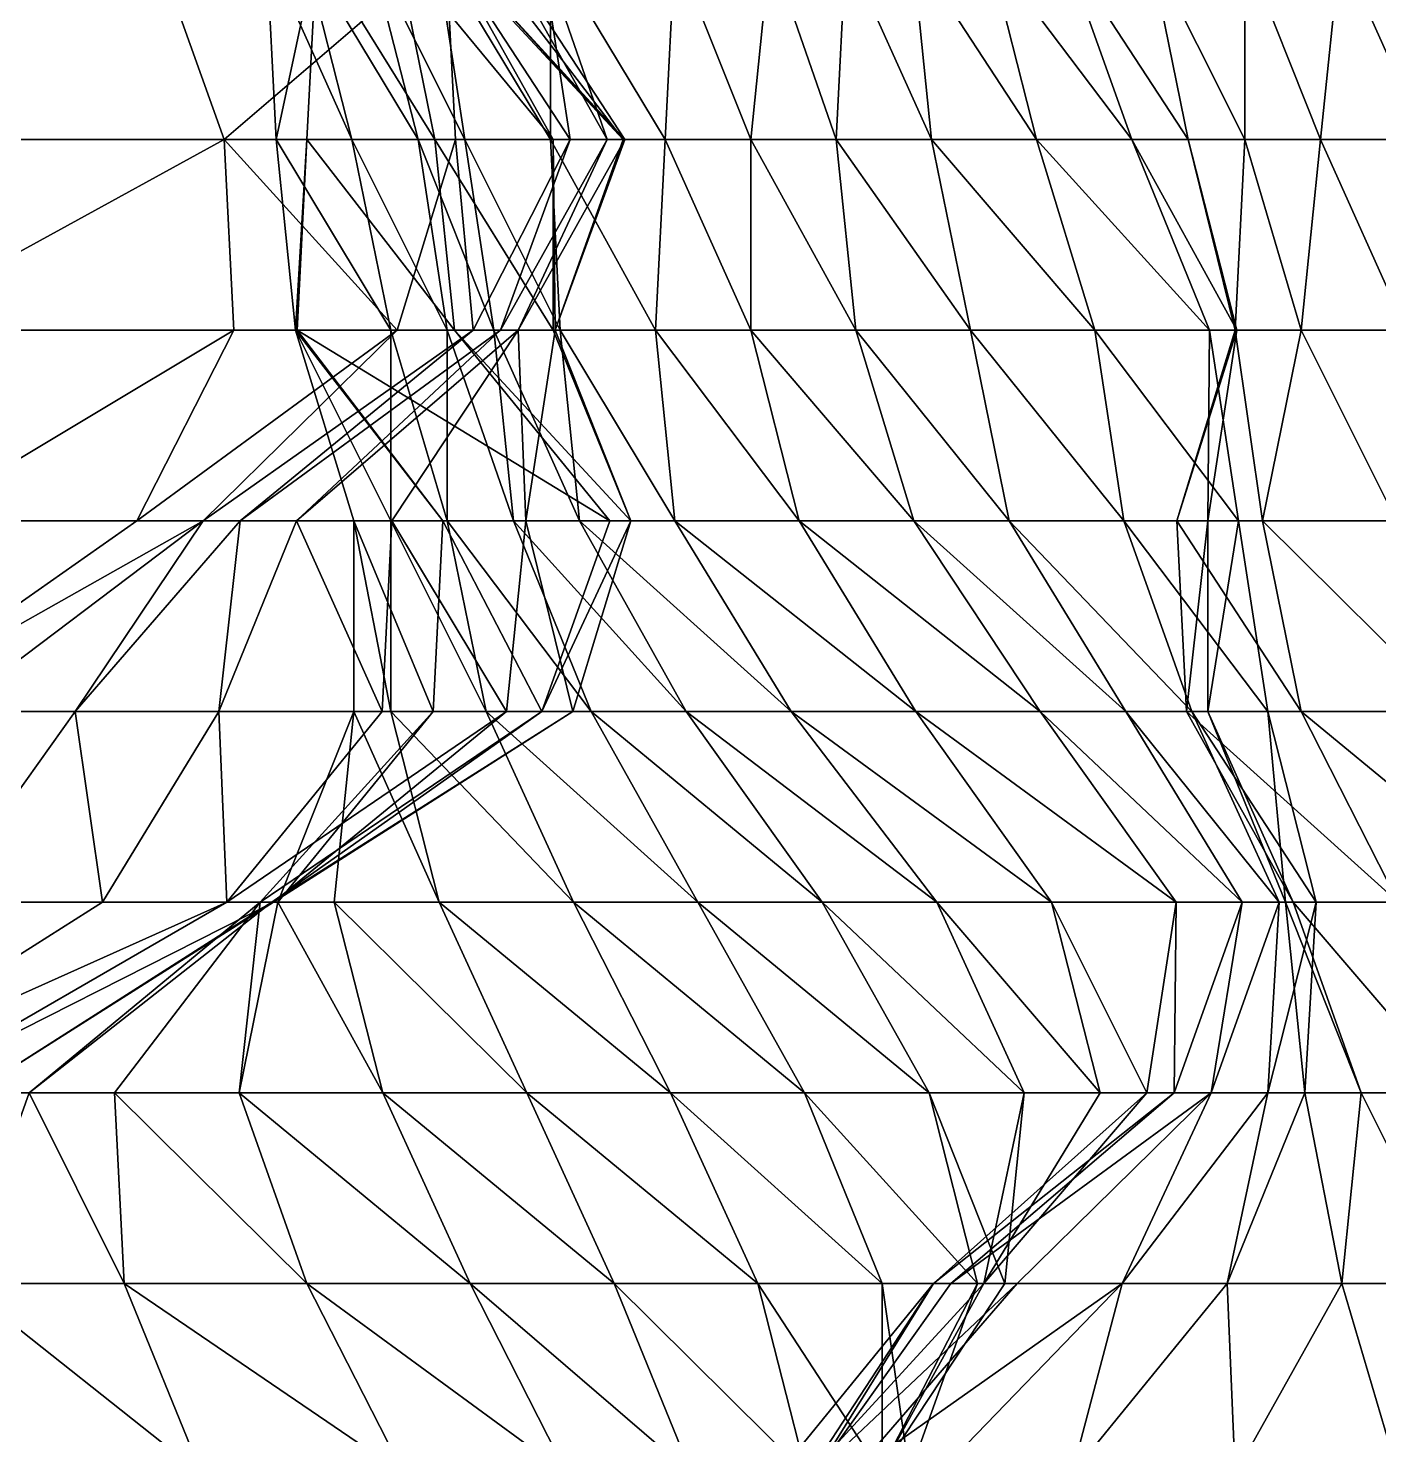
# Model space of a CAD drawing. Header units: metres. Extents: x -137 to 231, y -240 to 234.
# Drawn here: x 78.43 to 120.96, y -160.76 to -116.49 of the extents above; entities that cross this region are included whole.
import ezdxf

# ---------------------------------------------------------------- set-up
doc = ezdxf.new("R2010")
doc.units = ezdxf.units.M

msp = doc.modelspace()

# ---------------------------------------------------------------- linework, layer by layer
for points in [[(70.908585, -120, -400.15652), (82.466965, -114, -400.4115), (68.46333, -114, -401.56827), (68.46343, -113.9999, -401.56818)], [(70.908585, -120, -400.15652), (84.60654, -120, -399.1762), (82.466965, -114, -400.4115), (82.467064, -113.9999, -400.4114)], [(84.60654, -120, -399.1762), (91.58006, -114, -402.07825), (82.466965, -114, -400.4115), (82.467064, -113.9999, -400.4114)], [(84.60654, -120, -399.1762), (91.88573, -120, -401.90176), (91.58006, -114, -402.07825), (91.58016, -113.9999, -402.07816)], [(87.51628, -114, -452.9219), (86.23711, -120, -460.58865), (85.93144, -114, -460.76514), (85.93154, -113.9999, -460.76505)], [(85.93144, -114, -460.76514), (88.62578, -120, -466.13773), (87.0975, -114, -467.02008), (87.0976, -113.9999, -467.02)], [(85.93144, -114, -460.76514), (86.23711, -120, -460.58865), (88.62578, -120, -466.13773), (88.62588, -119.9999, -466.13763)], [(87.51628, -114, -452.9219), (87.21062, -120, -453.09836), (86.23711, -120, -460.58865), (86.237206, -119.9999, -460.58856)], [(87.0975, -114, -467.02008), (90.70882, -120, -471.8633), (89.18053, -114, -472.74567), (89.180626, -113.9999, -472.74557)], [(87.0975, -114, -467.02008), (88.62578, -120, -466.13773), (90.70882, -120, -471.8633), (90.708916, -119.9999, -471.86322)], [(91.24071, -120, -443.8434), (87.21062, -120, -453.09836), (87.51628, -114, -452.9219), (87.51638, -113.9999, -452.9218)], [(91.24071, -120, -443.8434), (87.51628, -114, -452.9219), (90.01808, -114, -444.5493), (90.01818, -113.9999, -444.5492)], [(89.18053, -114, -472.74567), (92.18053, -120, -477.9418), (91.263565, -114, -478.47122), (91.263664, -113.9999, -478.47113)], [(89.18053, -114, -472.74567), (90.70882, -120, -471.8633), (92.18053, -120, -477.9418), (92.180626, -119.9999, -477.9417)], [(94.96513, -120, -434.7649), (91.24071, -120, -443.8434), (90.01808, -114, -444.5493), (90.01818, -113.9999, -444.5492)], [(94.96513, -120, -434.7649), (90.01808, -114, -444.5493), (91.602936, -114, -436.70605), (91.603035, -113.9999, -436.70596)], [(91.263565, -114, -478.47122), (94.87488, -120, -483.31442), (94.87488, -114, -483.31442), (94.87498, -113.9999, -483.31433)], [(91.263565, -114, -478.47122), (92.18053, -120, -477.9418), (94.87488, -120, -483.31442), (94.87498, -119.9999, -483.31433)], [(91.58006, -114, -402.07825), (95.497055, -120, -406.745), (94.58006, -114, -407.2744), (94.58016, -113.9999, -407.27432)], [(91.58006, -114, -402.07825), (91.88573, -120, -401.90176), (95.497055, -120, -406.745), (95.497154, -119.9999, -406.7449)], [(97.1613, -120, -426.56873), (94.96513, -120, -434.7649), (91.602936, -114, -436.70605), (91.603035, -113.9999, -436.70596)], [(97.1613, -120, -426.56873), (91.602936, -114, -436.70605), (92.57646, -114, -429.2158), (92.57656, -113.9999, -429.2157)], [(97.21785, -120, -419.60788), (91.71605, -114, -422.78436), (93.30089, -114, -414.94113), (93.30099, -113.9999, -414.94104)], [(97.1613, -120, -426.56873), (92.57646, -114, -429.2158), (91.71605, -114, -422.78436), (91.71615, -113.9999, -422.78427)], [(97.1613, -120, -426.56873), (91.71605, -114, -422.78436), (97.21785, -120, -419.60788), (97.21795, -119.9999, -419.6078)], [(94.58006, -114, -407.2744), (96.6631, -120, -412.99994), (93.30089, -114, -414.94113), (93.30099, -113.9999, -414.94104)], [(97.21785, -120, -419.60788), (93.30089, -114, -414.94113), (96.6631, -120, -412.99994), (96.6632, -119.9999, -412.99985)], [(94.58006, -114, -407.2744), (95.497055, -120, -406.745), (96.6631, -120, -412.99994), (96.6632, -119.9999, -412.99985)], [(94.87488, -114, -483.31442), (98.48619, -120, -488.15762), (98.791855, -114, -487.98117), (98.791954, -113.9999, -487.98108)], [(94.87488, -114, -483.31442), (94.87488, -120, -483.31442), (98.48619, -120, -488.15762), (98.48629, -119.9999, -488.15753)], [(98.791855, -114, -487.98117), (98.48619, -120, -488.15762), (101.18053, -120, -493.53027), (101.180626, -119.9999, -493.53018)], [(98.791855, -114, -487.98117), (101.18053, -120, -493.53027), (101.791855, -114, -493.17734), (101.791954, -113.9999, -493.17725)], [(101.791855, -114, -493.17734), (101.18053, -120, -493.53027), (103.87489, -120, -498.90286), (103.87499, -119.9999, -498.90277)], [(101.791855, -114, -493.17734), (103.87489, -120, -498.90286), (104.18053, -114, -498.7264), (104.180626, -113.9999, -498.72632)], [(104.18053, -114, -498.7264), (103.87489, -120, -498.90286), (106.87489, -120, -504.09903), (106.87499, -119.9999, -504.09894)], [(104.18053, -114, -498.7264), (106.87489, -120, -504.09903), (106.263565, -114, -504.452), (106.263664, -113.9999, -504.4519)], [(106.263565, -114, -504.452), (110.18053, -120, -509.1187), (108.65227, -114, -510.00107), (108.65237, -113.9999, -510.00098)], [(106.263565, -114, -504.452), (106.87489, -120, -504.09903), (110.18053, -120, -509.1187), (110.180626, -119.9999, -509.11862)], [(108.65227, -114, -510.00107), (113.18053, -120, -514.3149), (111.04094, -114, -515.5502), (111.04104, -113.9999, -515.55005)], [(108.65227, -114, -510.00107), (110.18053, -120, -509.1187), (113.18053, -120, -514.3149), (113.180626, -119.9999, -514.31476)], [(111.04094, -114, -515.5502), (114.9579, -120, -520.2169), (113.735275, -114, -520.9228), (113.735374, -113.9999, -520.92267)], [(111.04094, -114, -515.5502), (113.18053, -120, -514.3149), (114.9579, -120, -520.2169), (114.958, -119.9999, -520.2168)], [(113.735275, -114, -520.9228), (116.735275, -120, -526.11896), (116.735275, -114, -526.11896), (116.735374, -113.9999, -526.11884)], [(113.735275, -114, -520.9228), (114.9579, -120, -520.2169), (116.735275, -120, -526.11896), (116.735374, -119.9999, -526.11884)], [(116.735275, -114, -526.11896), (119.12398, -120, -531.668), (119.735275, -114, -531.31506), (119.735374, -113.9999, -531.31494)], [(116.735275, -114, -526.11896), (116.735275, -120, -526.11896), (119.12398, -120, -531.668), (119.12408, -119.9999, -531.6679)], [(119.735275, -114, -531.31506), (119.12398, -120, -531.668), (122.42964, -120, -536.68774), (122.42974, -119.9999, -536.6876)], [(119.735275, -114, -531.31506), (122.42964, -120, -536.68774), (123.04094, -114, -536.3348), (123.04104, -113.9999, -536.33466)], [(73.659485, -126, -398.5683), (84.60654, -120, -399.1762), (70.908585, -120, -400.15652), (70.90868, -119.9999, -400.15643)], [(73.659485, -126, -398.5683), (84.9122, -126, -398.99976), (84.60654, -120, -399.1762), (84.606636, -119.9999, -399.17612)], [(84.60654, -120, -399.1762), (90.0518, -126, -402.9606), (91.88573, -120, -401.90176), (91.885826, -119.9999, -401.90167)], [(84.60654, -120, -399.1762), (84.9122, -126, -398.99976), (90.0518, -126, -402.9606), (90.0519, -125.9999, -402.9605)], [(87.21062, -120, -453.09836), (86.848404, -126, -460.23572), (86.23711, -120, -460.58865), (86.237206, -119.9999, -460.58856)], [(86.23711, -120, -460.58865), (89.848404, -126, -465.43185), (88.62578, -120, -466.13773), (88.62588, -119.9999, -466.13763)], [(86.23711, -120, -460.58865), (86.848404, -126, -460.23572), (89.848404, -126, -465.43185), (89.8485, -125.9999, -465.43176)], [(87.21062, -120, -453.09836), (86.90497, -126, -453.27484), (86.848404, -126, -460.23572), (86.8485, -125.9999, -460.23563)], [(91.85202, -126, -443.49048), (86.90497, -126, -453.27484), (87.21062, -120, -453.09836), (87.21072, -119.9999, -453.09827)], [(91.85202, -126, -443.49048), (87.21062, -120, -453.09836), (91.24071, -120, -443.8434), (91.24081, -119.9999, -443.84332)], [(88.62578, -120, -466.13773), (91.62578, -126, -471.3339), (90.70882, -120, -471.8633), (90.708916, -119.9999, -471.86322)], [(88.62578, -120, -466.13773), (89.848404, -126, -465.43185), (91.62578, -126, -471.3339), (91.62588, -125.9999, -471.3338)], [(91.88573, -120, -401.90176), (90.0518, -126, -402.9606), (92.440475, -126, -408.5097), (92.440575, -125.9999, -408.5096)], [(90.70882, -120, -471.8633), (93.0975, -126, -477.41238), (92.18053, -120, -477.9418), (92.180626, -119.9999, -477.9417)], [(90.70882, -120, -471.8633), (91.62578, -126, -471.3339), (93.0975, -126, -477.41238), (93.0976, -125.9999, -477.4123)], [(94.96513, -126, -434.7649), (91.85202, -126, -443.49048), (91.24071, -120, -443.8434), (91.24081, -119.9999, -443.84332)], [(94.96513, -126, -434.7649), (91.24071, -120, -443.8434), (94.96513, -120, -434.7649), (94.96523, -119.9999, -434.7648)], [(91.88573, -120, -401.90176), (92.440475, -126, -408.5097), (95.497055, -120, -406.745), (95.497154, -119.9999, -406.7449)], [(92.18053, -120, -477.9418), (95.18053, -126, -483.13797), (94.87488, -120, -483.31442), (94.87498, -119.9999, -483.31433)], [(92.18053, -120, -477.9418), (93.0975, -126, -477.41238), (95.18053, -126, -483.13797), (95.180626, -125.9999, -483.13788)], [(95.497055, -120, -406.745), (92.440475, -126, -408.5097), (93.30089, -126, -414.94113), (93.30099, -125.9999, -414.94104)], [(95.497055, -120, -406.745), (93.30089, -126, -414.94113), (96.6631, -120, -412.99994), (96.6632, -119.9999, -412.99985)], [(96.6631, -120, -412.99994), (93.30089, -126, -414.94113), (93.85564, -126, -421.54907), (93.855736, -125.9999, -421.54898)], [(96.6631, -120, -412.99994), (93.85564, -126, -421.54907), (97.21785, -120, -419.60788), (97.21795, -119.9999, -419.6078)], [(97.21785, -120, -419.60788), (93.85564, -126, -421.54907), (95.0217, -126, -427.80402), (95.0218, -125.9999, -427.80392)], [(94.87488, -120, -483.31442), (98.18053, -126, -488.3341), (98.48619, -120, -488.15762), (98.48629, -119.9999, -488.15753)], [(94.87488, -120, -483.31442), (95.18053, -126, -483.13797), (98.18053, -126, -488.3341), (98.180626, -125.9999, -488.334)], [(95.0217, -126, -427.80402), (94.96513, -126, -434.7649), (94.96513, -120, -434.7649), (94.96523, -119.9999, -434.7648)], [(95.0217, -126, -427.80402), (94.96513, -120, -434.7649), (97.1613, -120, -426.56873), (97.1614, -119.9999, -426.56863)], [(97.21785, -120, -419.60788), (95.0217, -126, -427.80402), (97.1613, -120, -426.56873), (97.1614, -119.9999, -426.56863)], [(98.48619, -120, -488.15762), (98.18053, -126, -488.3341), (101.18053, -126, -493.53027), (101.180626, -125.9999, -493.53018)], [(98.48619, -120, -488.15762), (101.18053, -126, -493.53027), (101.18053, -120, -493.53027), (101.180626, -119.9999, -493.53018)], [(101.18053, -120, -493.53027), (104.48619, -126, -498.54993), (103.87489, -120, -498.90286), (103.87499, -119.9999, -498.90277)], [(101.18053, -120, -493.53027), (101.18053, -126, -493.53027), (104.48619, -126, -498.54993), (104.48629, -125.9999, -498.54984)], [(103.87489, -120, -498.90286), (108.09749, -126, -503.39316), (106.87489, -120, -504.09903), (106.87499, -119.9999, -504.09894)], [(103.87489, -120, -498.90286), (104.48619, -126, -498.54993), (108.09749, -126, -503.39316), (108.09759, -125.9999, -503.39307)], [(106.87489, -120, -504.09903), (112.01448, -126, -508.05988), (110.18053, -120, -509.1187), (110.180626, -119.9999, -509.11862)], [(106.87489, -120, -504.09903), (108.09749, -126, -503.39316), (112.01448, -126, -508.05988), (112.01458, -125.9999, -508.05978)], [(110.18053, -120, -509.1187), (115.62578, -126, -512.9031), (113.18053, -120, -514.3149), (113.180626, -119.9999, -514.31476)], [(110.18053, -120, -509.1187), (112.01448, -126, -508.05988), (115.62578, -126, -512.9031), (115.62588, -125.9999, -512.90295)], [(113.18053, -120, -514.3149), (116.48619, -126, -519.33453), (114.9579, -120, -520.2169), (114.958, -119.9999, -520.2168)], [(113.18053, -120, -514.3149), (115.62578, -126, -512.9031), (116.48619, -126, -519.33453), (116.48629, -125.9999, -519.3344)], [(114.9579, -120, -520.2169), (116.42964, -126, -526.2954), (116.735275, -120, -526.11896), (116.735374, -119.9999, -526.11884)], [(114.9579, -120, -520.2169), (116.48619, -126, -519.33453), (116.42964, -126, -526.2954), (116.42974, -125.9999, -526.2953)], [(116.735275, -120, -526.11896), (116.42964, -126, -526.2954), (118.51265, -126, -532.021), (118.51275, -125.9999, -532.0209)], [(116.735275, -120, -526.11896), (118.51265, -126, -532.021), (119.12398, -120, -531.668), (119.12408, -119.9999, -531.6679)], [(119.12398, -120, -531.668), (118.51265, -126, -532.021), (121.81831, -126, -537.04065), (121.81841, -125.9999, -537.0405)], [(119.12398, -120, -531.668), (121.81831, -126, -537.04065), (122.42964, -120, -536.68774), (122.42974, -119.9999, -536.6876)], [(74.88211, -132, -397.8624), (84.9122, -126, -398.99976), (73.659485, -126, -398.5683), (73.659584, -125.9999, -398.5682)], [(74.88211, -132, -397.8624), (81.85564, -132, -400.76447), (84.9122, -126, -398.99976), (84.9123, -125.9999, -398.99966)], [(81.85564, -132, -400.76447), (83.938675, -132, -406.49), (90.0518, -126, -402.9606), (90.0519, -125.9999, -402.9605)], [(81.85564, -132, -400.76447), (90.0518, -126, -402.9606), (84.9122, -126, -398.99976), (84.9123, -125.9999, -398.99966)], [(83.938675, -132, -406.49), (85.10474, -132, -412.745), (92.440475, -126, -408.5097), (92.440575, -125.9999, -408.5096)], [(83.938675, -132, -406.49), (92.440475, -126, -408.5097), (90.0518, -126, -402.9606), (90.0519, -125.9999, -402.9605)], [(85.10474, -132, -412.745), (86.88211, -132, -418.647), (93.30089, -126, -414.94113), (93.30099, -125.9999, -414.94104)], [(85.10474, -132, -412.745), (93.30089, -126, -414.94113), (92.440475, -126, -408.5097), (92.440575, -125.9999, -408.5096)], [(91.48981, -132, -450.62778), (88.68234, -132, -459.17688), (86.848404, -126, -460.23572), (86.8485, -125.9999, -460.23563)], [(91.48981, -132, -450.62778), (86.848404, -126, -460.23572), (86.90497, -126, -453.27484), (86.90507, -125.9999, -453.27475)], [(86.848404, -126, -460.23572), (89.848404, -132, -465.43185), (89.848404, -126, -465.43185), (89.8485, -125.9999, -465.43176)], [(86.848404, -126, -460.23572), (88.68234, -132, -459.17688), (89.848404, -132, -465.43185), (89.8485, -131.9999, -465.43176)], [(86.88211, -132, -418.647), (89.88211, -132, -423.84317), (93.85564, -126, -421.54907), (93.855736, -125.9999, -421.54898)], [(86.88211, -132, -418.647), (93.85564, -126, -421.54907), (93.30089, -126, -414.94113), (93.30099, -125.9999, -414.94104)], [(96.74251, -132, -440.66693), (91.48981, -132, -450.62778), (86.90497, -126, -453.27484), (86.90507, -125.9999, -453.27475)], [(96.74251, -132, -440.66693), (86.90497, -126, -453.27484), (91.85202, -126, -443.49048), (91.85212, -125.9999, -443.4904)], [(89.848404, -126, -465.43185), (91.62578, -132, -471.3339), (91.62578, -126, -471.3339), (91.62588, -125.9999, -471.3338)], [(89.848404, -126, -465.43185), (89.848404, -132, -465.43185), (91.62578, -132, -471.3339), (91.62588, -131.9999, -471.3338)], [(93.85564, -126, -421.54907), (89.88211, -132, -423.84317), (94.10474, -132, -428.33344), (94.104836, -131.9999, -428.33334)], [(91.62578, -126, -471.3339), (93.70882, -132, -477.05945), (93.0975, -126, -477.41238), (93.0976, -125.9999, -477.4123)], [(91.62578, -126, -471.3339), (91.62578, -132, -471.3339), (93.70882, -132, -477.05945), (93.708916, -131.9999, -477.05936)], [(97.410385, -132, -433.35312), (96.74251, -132, -440.66693), (91.85202, -126, -443.49048), (91.85212, -125.9999, -443.4904)], [(97.410385, -132, -433.35312), (91.85202, -126, -443.49048), (94.96513, -126, -434.7649), (94.96523, -125.9999, -434.7648)], [(93.0975, -126, -477.41238), (95.791855, -132, -482.78503), (95.18053, -126, -483.13797), (95.180626, -125.9999, -483.13788)], [(93.0975, -126, -477.41238), (93.70882, -132, -477.05945), (95.791855, -132, -482.78503), (95.791954, -131.9999, -482.78494)], [(93.85564, -126, -421.54907), (94.10474, -132, -428.33344), (95.0217, -126, -427.80402), (95.0218, -125.9999, -427.80392)], [(95.0217, -126, -427.80402), (94.10474, -132, -428.33344), (97.410385, -132, -433.35312), (97.410484, -131.9999, -433.35303)], [(95.0217, -126, -427.80402), (97.410385, -132, -433.35312), (94.96513, -126, -434.7649), (94.96523, -125.9999, -434.7648)], [(95.18053, -126, -483.13797), (98.791855, -132, -487.98117), (98.18053, -126, -488.3341), (98.180626, -125.9999, -488.334)], [(95.18053, -126, -483.13797), (95.791855, -132, -482.78503), (98.791855, -132, -487.98117), (98.791954, -131.9999, -487.98108)], [(98.18053, -126, -488.3341), (102.70882, -132, -492.64792), (101.18053, -126, -493.53027), (101.180626, -125.9999, -493.53018)], [(98.18053, -126, -488.3341), (98.791855, -132, -487.98117), (102.70882, -132, -492.64792), (102.708916, -131.9999, -492.64783)], [(101.18053, -126, -493.53027), (106.320114, -132, -497.49112), (104.48619, -126, -498.54993), (104.48629, -125.9999, -498.54984)], [(101.18053, -126, -493.53027), (102.70882, -132, -492.64792), (106.320114, -132, -497.49112), (106.32021, -131.9999, -497.49103)], [(104.48619, -126, -498.54993), (109.320114, -132, -502.6873), (108.09749, -126, -503.39316), (108.09759, -125.9999, -503.39307)], [(104.48619, -126, -498.54993), (106.320114, -132, -497.49112), (109.320114, -132, -502.6873), (109.32021, -131.9999, -502.6872)], [(108.09749, -126, -503.39316), (112.93144, -132, -507.5305), (112.01448, -126, -508.05988), (112.01458, -125.9999, -508.05978)], [(108.09749, -126, -503.39316), (109.320114, -132, -502.6873), (112.93144, -132, -507.5305), (112.93154, -131.9999, -507.5304)], [(112.01448, -126, -508.05988), (116.54274, -132, -512.37366), (115.62578, -126, -512.9031), (115.62588, -125.9999, -512.90295)], [(112.01448, -126, -508.05988), (112.93144, -132, -507.5305), (116.54274, -132, -512.37366), (116.54284, -131.9999, -512.37354)], [(116.48619, -126, -519.33453), (114.59569, -132, -527.35425), (116.42964, -126, -526.2954), (116.42974, -125.9999, -526.2953)], [(116.48619, -126, -519.33453), (115.56923, -132, -519.86395), (114.59569, -132, -527.35425), (114.59579, -131.9999, -527.3541)], [(116.42964, -126, -526.2954), (114.59569, -132, -527.35425), (117.29002, -132, -532.7268), (117.29012, -131.9999, -532.7267)], [(115.62578, -126, -512.9031), (115.56923, -132, -519.86395), (116.48619, -126, -519.33453), (116.48629, -125.9999, -519.3344)], [(115.62578, -126, -512.9031), (116.54274, -132, -512.37366), (115.56923, -132, -519.86395), (115.56933, -131.9999, -519.86383)], [(116.42964, -126, -526.2954), (117.29002, -132, -532.7268), (118.51265, -126, -532.021), (118.51275, -125.9999, -532.0209)], [(118.51265, -126, -532.021), (117.29002, -132, -532.7268), (121.51265, -132, -537.21716), (121.51275, -131.9999, -537.21704)], [(118.51265, -126, -532.021), (121.51265, -132, -537.21716), (121.81831, -126, -537.04065), (121.81841, -125.9999, -537.0405)], [(74.88211, -132, -397.8624), (73.29727, -138, -405.70563), (81.85564, -132, -400.76447), (81.855736, -131.9999, -400.76437)], [(73.29727, -138, -405.70563), (75.99162, -138, -411.07822), (83.938675, -132, -406.49), (83.938774, -131.9999, -406.4899)], [(73.29727, -138, -405.70563), (83.938675, -132, -406.49), (81.85564, -132, -400.76447), (81.855736, -131.9999, -400.76437)], [(83.938675, -132, -406.49), (75.99162, -138, -411.07822), (79.908585, -138, -415.745), (79.90868, -137.9999, -415.7449)], [(83.938675, -132, -406.49), (79.908585, -138, -415.745), (85.10474, -132, -412.745), (85.104836, -131.9999, -412.7449)], [(85.10474, -132, -412.745), (79.908585, -138, -415.745), (84.436874, -138, -420.05878), (84.43697, -137.9999, -420.0587)], [(85.10474, -132, -412.745), (84.436874, -138, -420.05878), (86.88211, -132, -418.647), (86.88221, -131.9999, -418.6469)], [(86.88211, -132, -418.647), (84.436874, -138, -420.05878), (89.57646, -138, -424.01965), (89.57656, -137.9999, -424.01956)], [(86.88211, -132, -418.647), (89.57646, -138, -424.01965), (89.88211, -132, -423.84317), (89.88221, -131.9999, -423.84308)], [(91.18416, -138, -450.80426), (88.68234, -138, -459.17688), (88.68234, -132, -459.17688), (88.68244, -131.9999, -459.1768)], [(91.18416, -138, -450.80426), (88.68234, -132, -459.17688), (91.48981, -132, -450.62778), (91.48991, -131.9999, -450.6277)], [(88.68234, -132, -459.17688), (89.848404, -138, -465.43185), (89.848404, -132, -465.43185), (89.8485, -131.9999, -465.43176)], [(88.68234, -132, -459.17688), (88.68234, -138, -459.17688), (89.848404, -138, -465.43185), (89.8485, -137.9999, -465.43176)], [(89.88211, -132, -423.84317), (89.57646, -138, -424.01965), (93.49342, -138, -428.68637), (93.49352, -137.9999, -428.68628)], [(89.848404, -132, -465.43185), (92.848404, -138, -470.62802), (91.62578, -132, -471.3339), (91.62588, -131.9999, -471.3338)], [(89.848404, -132, -465.43185), (89.848404, -138, -465.43185), (92.848404, -138, -470.62802), (92.8485, -137.9999, -470.62793)], [(89.88211, -132, -423.84317), (93.49342, -138, -428.68637), (94.10474, -132, -428.33344), (94.104836, -131.9999, -428.33334)], [(94.602936, -138, -441.90222), (91.18416, -138, -450.80426), (91.48981, -132, -450.62778), (91.48991, -131.9999, -450.6277)], [(94.602936, -138, -441.90222), (91.48981, -132, -450.62778), (96.74251, -132, -440.66693), (96.74261, -131.9999, -440.66684)], [(91.62578, -132, -471.3339), (96.15407, -138, -475.64767), (93.70882, -132, -477.05945), (93.708916, -131.9999, -477.05936)], [(91.62578, -132, -471.3339), (92.848404, -138, -470.62802), (96.15407, -138, -475.64767), (96.15417, -137.9999, -475.64758)], [(94.10474, -132, -428.33344), (93.49342, -138, -428.68637), (95.57646, -138, -434.41196), (95.57656, -137.9999, -434.41187)], [(93.70882, -132, -477.05945), (99.15407, -138, -480.84384), (95.791855, -132, -482.78503), (95.791954, -131.9999, -482.78494)], [(93.70882, -132, -477.05945), (96.15407, -138, -475.64767), (99.15407, -138, -480.84384), (99.15417, -137.9999, -480.84375)], [(94.10474, -132, -428.33344), (95.57646, -138, -434.41196), (97.410385, -132, -433.35312), (97.410484, -131.9999, -433.35303)], [(97.410385, -132, -433.35312), (94.602936, -138, -441.90222), (96.74251, -132, -440.66693), (96.74261, -131.9999, -440.66684)], [(97.410385, -132, -433.35312), (95.57646, -138, -434.41196), (94.602936, -138, -441.90222), (94.603035, -137.9999, -441.90213)], [(95.791855, -132, -482.78503), (102.45973, -138, -485.86353), (98.791855, -132, -487.98117), (98.791954, -131.9999, -487.98108)], [(95.791855, -132, -482.78503), (99.15407, -138, -480.84384), (102.45973, -138, -485.86353), (102.45983, -137.9999, -485.86343)], [(98.791855, -132, -487.98117), (106.37669, -138, -490.53027), (102.70882, -132, -492.64792), (102.708916, -131.9999, -492.64783)], [(98.791855, -132, -487.98117), (102.45973, -138, -485.86353), (106.37669, -138, -490.53027), (106.37679, -137.9999, -490.53018)], [(102.70882, -132, -492.64792), (110.293655, -138, -495.197), (106.320114, -132, -497.49112), (106.32021, -131.9999, -497.49103)], [(102.70882, -132, -492.64792), (106.37669, -138, -490.53027), (110.293655, -138, -495.197), (110.293755, -137.9999, -495.1969)], [(106.320114, -132, -497.49112), (112.98799, -138, -500.56964), (109.320114, -132, -502.6873), (109.32021, -131.9999, -502.6872)], [(106.320114, -132, -497.49112), (110.293655, -138, -495.197), (112.98799, -138, -500.56964), (112.98809, -137.9999, -500.56955)], [(109.320114, -132, -502.6873), (115.07103, -138, -506.29517), (112.93144, -132, -507.5305), (112.93154, -131.9999, -507.5304)], [(109.320114, -132, -502.6873), (112.98799, -138, -500.56964), (115.07103, -138, -506.29517), (115.07113, -137.9999, -506.29507)], [(112.93144, -132, -507.5305), (117.45973, -138, -511.8443), (116.54274, -132, -512.37366), (116.54284, -131.9999, -512.37354)], [(112.93144, -132, -507.5305), (115.07103, -138, -506.29517), (117.45973, -138, -511.8443), (117.45983, -137.9999, -511.8442)], [(115.56923, -132, -519.86395), (114.90135, -138, -527.17773), (114.59569, -132, -527.35425), (114.59579, -131.9999, -527.3541)], [(114.59569, -132, -527.35425), (118.51265, -138, -532.021), (117.29002, -132, -532.7268), (117.29012, -131.9999, -532.7267)], [(114.59569, -132, -527.35425), (114.90135, -138, -527.17773), (118.51265, -138, -532.021), (118.51275, -137.9999, -532.0209)], [(115.56923, -132, -519.86395), (115.56923, -138, -519.86395), (114.90135, -138, -527.17773), (114.90145, -137.9999, -527.1776)], [(116.54274, -132, -512.37366), (115.56923, -138, -519.86395), (115.56923, -132, -519.86395), (115.56933, -131.9999, -519.86383)], [(116.54274, -132, -512.37366), (117.45973, -138, -511.8443), (115.56923, -138, -519.86395), (115.56933, -137.9999, -519.86383)], [(117.29002, -132, -532.7268), (123.3466, -138, -536.1583), (121.51265, -132, -537.21716), (121.51275, -131.9999, -537.21704)], [(117.29002, -132, -532.7268), (118.51265, -138, -532.021), (123.3466, -138, -536.1583), (123.3467, -137.9999, -536.1582)], [(75.99162, -138, -411.07822), (75.62941, -144, -418.21558), (79.908585, -138, -415.745), (79.90868, -137.9999, -415.7449)], [(79.908585, -138, -415.745), (75.62941, -144, -418.21558), (80.769, -144, -422.17642), (80.7691, -143.9999, -422.17633)], [(79.908585, -138, -415.745), (80.769, -144, -422.17642), (84.436874, -138, -420.05878), (84.43697, -137.9999, -420.0587)], [(84.436874, -138, -420.05878), (80.769, -144, -422.17642), (84.68596, -144, -426.84317), (84.68606, -143.9999, -426.84308)], [(84.436874, -138, -420.05878), (84.68596, -144, -426.84317), (89.57646, -138, -424.01965), (89.57656, -137.9999, -424.01956)], [(84.68596, -144, -426.84317), (86.157684, -144, -432.92166), (93.49342, -138, -428.68637), (93.49352, -137.9999, -428.68628)], [(84.68596, -144, -426.84317), (93.49342, -138, -428.68637), (89.57646, -138, -424.01965), (89.57656, -137.9999, -424.01956)], [(86.10112, -144, -439.88254), (85.73891, -144, -447.01987), (94.602936, -138, -441.90222), (94.603035, -137.9999, -441.90213)], [(85.73891, -144, -447.01987), (86.293655, -144, -453.62778), (91.18416, -138, -450.80426), (91.18426, -137.9999, -450.80417)], [(85.73891, -144, -447.01987), (91.18416, -138, -450.80426), (94.602936, -138, -441.90222), (94.603035, -137.9999, -441.90213)], [(86.157684, -144, -432.92166), (86.10112, -144, -439.88254), (95.57646, -138, -434.41196), (95.57656, -137.9999, -434.41187)], [(86.10112, -144, -439.88254), (94.602936, -138, -441.90222), (95.57646, -138, -434.41196), (95.57656, -137.9999, -434.41187)], [(86.157684, -144, -432.92166), (95.57646, -138, -434.41196), (93.49342, -138, -428.68637), (93.49352, -137.9999, -428.68628)], [(86.293655, -144, -453.62778), (88.07103, -144, -459.52982), (88.68234, -138, -459.17688), (88.68244, -137.9999, -459.1768)], [(86.293655, -144, -453.62778), (88.68234, -138, -459.17688), (91.18416, -138, -450.80426), (91.18426, -137.9999, -450.80417)], [(88.68234, -138, -459.17688), (88.07103, -144, -459.52982), (91.37669, -144, -464.5495), (91.37679, -143.9999, -464.5494)], [(88.68234, -138, -459.17688), (91.37669, -144, -464.5495), (89.848404, -138, -465.43185), (89.8485, -137.9999, -465.43176)], [(89.848404, -138, -465.43185), (95.59932, -144, -469.03976), (92.848404, -138, -470.62802), (92.8485, -137.9999, -470.62793)], [(89.848404, -138, -465.43185), (91.37669, -144, -464.5495), (95.59932, -144, -469.03976), (95.59942, -143.9999, -469.03967)], [(92.848404, -138, -470.62802), (99.51628, -144, -473.7065), (96.15407, -138, -475.64767), (96.15417, -137.9999, -475.64758)], [(92.848404, -138, -470.62802), (95.59932, -144, -469.03976), (99.51628, -144, -473.7065), (99.51638, -143.9999, -473.70642)], [(96.15407, -138, -475.64767), (103.43324, -144, -478.37326), (99.15407, -138, -480.84384), (99.15417, -137.9999, -480.84375)], [(96.15407, -138, -475.64767), (99.51628, -144, -473.7065), (103.43324, -144, -478.37326), (103.43334, -143.9999, -478.37317)], [(99.15407, -138, -480.84384), (107.04457, -144, -483.21646), (102.45973, -138, -485.86353), (102.45983, -137.9999, -485.86343)], [(99.15407, -138, -480.84384), (103.43324, -144, -478.37326), (107.04457, -144, -483.21646), (107.04467, -143.9999, -483.21637)], [(102.45973, -138, -485.86353), (110.65587, -144, -488.0597), (106.37669, -138, -490.53027), (106.37679, -137.9999, -490.53018)], [(102.45973, -138, -485.86353), (107.04457, -144, -483.21646), (110.65587, -144, -488.0597), (110.65597, -143.9999, -488.0596)], [(106.37669, -138, -490.53027), (114.57283, -144, -492.7264), (110.293655, -138, -495.197), (110.293755, -137.9999, -495.1969)], [(106.37669, -138, -490.53027), (110.65587, -144, -488.0597), (114.57283, -144, -492.7264), (114.57293, -143.9999, -492.72632)], [(110.293655, -138, -495.197), (116.65587, -144, -498.452), (112.98799, -138, -500.56964), (112.98809, -137.9999, -500.56955)], [(110.293655, -138, -495.197), (114.57283, -144, -492.7264), (116.65587, -144, -498.452), (116.65597, -143.9999, -498.4519)], [(112.98799, -138, -500.56964), (117.821945, -144, -504.70694), (115.07103, -138, -506.29517), (115.07113, -137.9999, -506.29507)], [(112.98799, -138, -500.56964), (116.65587, -144, -498.452), (117.821945, -144, -504.70694), (117.822044, -143.9999, -504.70685)], [(115.56923, -138, -519.86395), (118.263565, -144, -525.2366), (114.90135, -138, -527.17773), (114.90145, -137.9999, -527.1776)], [(114.90135, -138, -527.17773), (121.56923, -144, -530.2562), (118.51265, -138, -532.021), (118.51275, -137.9999, -532.0209)], [(114.90135, -138, -527.17773), (118.263565, -144, -525.2366), (121.56923, -144, -530.2562), (121.56933, -143.9999, -530.2561)], [(115.07103, -138, -506.29517), (118.98799, -144, -510.96194), (117.45973, -138, -511.8443), (117.45983, -137.9999, -511.8442)], [(115.07103, -138, -506.29517), (117.821945, -144, -504.70694), (118.98799, -144, -510.96194), (118.98809, -143.9999, -510.96185)], [(117.45973, -138, -511.8443), (118.01448, -144, -518.45215), (115.56923, -138, -519.86395), (115.56933, -137.9999, -519.86383)], [(115.56923, -138, -519.86395), (118.01448, -144, -518.45215), (118.263565, -144, -525.2366), (118.263664, -143.9999, -525.23645)], [(117.45973, -138, -511.8443), (118.98799, -144, -510.96194), (118.01448, -144, -518.45215), (118.01458, -143.9999, -518.452)], [(118.51265, -138, -532.021), (125.791855, -144, -534.7466), (123.3466, -138, -536.1583), (123.3467, -137.9999, -536.1582)], [(118.51265, -138, -532.021), (121.56923, -144, -530.2562), (125.791855, -144, -534.7466), (125.791954, -143.9999, -534.74646)], [(75.62941, -144, -418.21558), (71.293655, -150, -427.647), (80.769, -144, -422.17642), (80.7691, -143.9999, -422.17633)], [(71.293655, -150, -427.647), (74.293655, -150, -432.84317), (84.68596, -144, -426.84317), (84.68606, -143.9999, -426.84308)], [(71.293655, -150, -427.647), (84.68596, -144, -426.84317), (80.769, -144, -422.17642), (80.7691, -143.9999, -422.17633)], [(74.293655, -150, -432.84317), (76.68234, -150, -438.39224), (86.157684, -144, -432.92166), (86.15778, -143.9999, -432.92157)], [(74.293655, -150, -432.84317), (86.157684, -144, -432.92166), (84.68596, -144, -426.84317), (84.68606, -143.9999, -426.84308)], [(76.68234, -150, -438.39224), (78.45972, -150, -444.2943), (86.10112, -144, -439.88254), (86.10122, -143.9999, -439.88245)], [(76.68234, -150, -438.39224), (86.10112, -144, -439.88254), (86.157684, -144, -432.92166), (86.15778, -143.9999, -432.92157)], [(78.45972, -150, -444.2943), (81.15407, -150, -449.66693), (85.73891, -144, -447.01987), (85.739006, -143.9999, -447.01978)], [(78.45972, -150, -444.2943), (85.73891, -144, -447.01987), (86.10112, -144, -439.88254), (86.10122, -143.9999, -439.88245)], [(85.73891, -144, -447.01987), (81.15407, -150, -449.66693), (85.07103, -150, -454.33365), (85.07113, -149.9999, -454.33356)], [(85.73891, -144, -447.01987), (85.07103, -150, -454.33365), (86.293655, -144, -453.62778), (86.293755, -143.9999, -453.6277)], [(86.293655, -144, -453.62778), (85.07103, -150, -454.33365), (89.59932, -150, -458.6475), (89.59942, -149.9999, -458.6474)], [(86.293655, -144, -453.62778), (89.59932, -150, -458.6475), (88.07103, -144, -459.52982), (88.07113, -143.9999, -459.52972)], [(88.07103, -144, -459.52982), (94.127594, -150, -462.96127), (91.37669, -144, -464.5495), (91.37679, -143.9999, -464.5494)], [(88.07103, -144, -459.52982), (89.59932, -150, -458.6475), (94.127594, -150, -462.96127), (94.12769, -149.9999, -462.96118)], [(91.37669, -144, -464.5495), (98.65587, -150, -467.2751), (95.59932, -144, -469.03976), (95.59942, -143.9999, -469.03967)], [(91.37669, -144, -464.5495), (94.127594, -150, -462.96127), (98.65587, -150, -467.2751), (98.65597, -149.9999, -467.275)], [(95.59932, -144, -469.03976), (102.878494, -150, -471.76532), (99.51628, -144, -473.7065), (99.51638, -143.9999, -473.70642)], [(95.59932, -144, -469.03976), (98.65587, -150, -467.2751), (102.878494, -150, -471.76532), (102.87859, -149.9999, -471.76523)], [(99.51628, -144, -473.7065), (106.795456, -150, -476.43207), (103.43324, -144, -478.37326), (103.43334, -143.9999, -478.37317)], [(99.51628, -144, -473.7065), (102.878494, -150, -471.76532), (106.795456, -150, -476.43207), (106.795555, -149.9999, -476.43198)], [(103.43324, -144, -478.37326), (109.795456, -150, -481.6282), (107.04457, -144, -483.21646), (107.04467, -143.9999, -483.21637)], [(103.43324, -144, -478.37326), (106.795456, -150, -476.43207), (109.795456, -150, -481.6282), (109.795555, -149.9999, -481.6281)], [(107.04457, -144, -483.21646), (112.18416, -150, -487.17734), (110.65587, -144, -488.0597), (110.65597, -143.9999, -488.0596)], [(107.04457, -144, -483.21646), (109.795456, -150, -481.6282), (112.18416, -150, -487.17734), (112.18426, -149.9999, -487.17725)], [(110.65587, -144, -488.0597), (113.65587, -150, -493.25583), (114.57283, -144, -492.7264), (114.57293, -143.9999, -492.72632)], [(110.65587, -144, -488.0597), (112.18416, -150, -487.17734), (113.65587, -150, -493.25583), (113.65597, -149.9999, -493.25574)], [(114.57283, -144, -492.7264), (113.65587, -150, -493.25583), (114.51628, -150, -499.6873), (114.51638, -149.9999, -499.6872)], [(114.57283, -144, -492.7264), (114.51628, -150, -499.6873), (116.65587, -144, -498.452), (116.65597, -143.9999, -498.4519)], [(116.65587, -144, -498.452), (114.51628, -150, -499.6873), (115.68236, -150, -505.94223), (115.68246, -149.9999, -505.94214)], [(116.65587, -144, -498.452), (115.68236, -150, -505.94223), (117.821945, -144, -504.70694), (117.822044, -143.9999, -504.70685)], [(117.821945, -144, -504.70694), (115.68236, -150, -505.94223), (117.45973, -150, -511.8443), (117.45983, -149.9999, -511.8442)], [(117.821945, -144, -504.70694), (117.45973, -150, -511.8443), (118.98799, -144, -510.96194), (118.98809, -143.9999, -510.96185)], [(118.98799, -144, -510.96194), (117.45973, -150, -511.8443), (118.62578, -150, -518.09924), (118.62588, -149.9999, -518.0991)], [(118.98799, -144, -510.96194), (118.62578, -150, -518.09924), (118.01448, -144, -518.45215), (118.01458, -143.9999, -518.452)], [(118.01448, -144, -518.45215), (120.40315, -150, -524.00134), (118.263565, -144, -525.2366), (118.263664, -143.9999, -525.23645)], [(118.01448, -144, -518.45215), (118.62578, -150, -518.09924), (120.40315, -150, -524.00134), (120.40325, -149.9999, -524.0012)], [(118.263565, -144, -525.2366), (123.40315, -150, -529.19745), (121.56923, -144, -530.2562), (121.56933, -143.9999, -530.2561)], [(118.263565, -144, -525.2366), (120.40315, -150, -524.00134), (123.40315, -150, -529.19745), (123.40325, -149.9999, -529.1973)], [(76.68234, -150, -438.39224), (76.32013, -156, -445.5296), (78.45972, -150, -444.2943), (78.459816, -149.9999, -444.29422)], [(78.45972, -150, -444.2943), (76.32013, -156, -445.5296), (81.45972, -156, -449.49048), (81.459816, -155.9999, -449.4904)], [(78.45972, -150, -444.2943), (81.45972, -156, -449.49048), (81.15407, -150, -449.66693), (81.15417, -149.9999, -449.66684)], [(81.15407, -150, -449.66693), (87.21062, -156, -453.09836), (85.07103, -150, -454.33365), (85.07113, -149.9999, -454.33356)], [(81.15407, -150, -449.66693), (81.45972, -156, -449.49048), (87.21062, -156, -453.09836), (87.21072, -155.9999, -453.09827)], [(85.07103, -150, -454.33365), (92.35022, -156, -457.05923), (89.59932, -150, -458.6475), (89.59942, -149.9999, -458.6474)], [(85.07103, -150, -454.33365), (87.21062, -156, -453.09836), (92.35022, -156, -457.05923), (92.35032, -155.9999, -457.05914)], [(89.59932, -150, -458.6475), (96.878494, -156, -461.37302), (94.127594, -150, -462.96127), (94.12769, -149.9999, -462.96118)], [(89.59932, -150, -458.6475), (92.35022, -156, -457.05923), (96.878494, -156, -461.37302), (96.87859, -155.9999, -461.37292)], [(94.127594, -150, -462.96127), (101.406784, -156, -465.68683), (98.65587, -150, -467.2751), (98.65597, -149.9999, -467.275)], [(94.127594, -150, -462.96127), (96.878494, -156, -461.37302), (101.406784, -156, -465.68683), (101.40688, -155.9999, -465.68674)], [(98.65587, -150, -467.2751), (105.323746, -156, -470.35358), (102.878494, -150, -471.76532), (102.87859, -149.9999, -471.76523)], [(98.65587, -150, -467.2751), (101.406784, -156, -465.68683), (105.323746, -156, -470.35358), (105.323845, -155.9999, -470.3535)], [(102.878494, -150, -471.76532), (108.323746, -156, -475.54974), (106.795456, -150, -476.43207), (106.795555, -149.9999, -476.43198)], [(102.878494, -150, -471.76532), (105.323746, -156, -470.35358), (108.323746, -156, -475.54974), (108.323845, -155.9999, -475.54965)], [(106.795456, -150, -476.43207), (109.18416, -156, -481.98117), (109.795456, -150, -481.6282), (109.795555, -149.9999, -481.6281)], [(106.795456, -150, -476.43207), (108.323746, -156, -475.54974), (109.18416, -156, -481.98117), (109.18426, -155.9999, -481.98108)], [(108.51628, -156, -489.29498), (106.93144, -156, -497.13818), (113.65587, -150, -493.25583), (113.65597, -149.9999, -493.25574)], [(106.93144, -156, -497.13818), (107.48619, -156, -503.7461), (114.51628, -150, -499.6873), (114.51638, -149.9999, -499.6872)], [(106.93144, -156, -497.13818), (114.51628, -150, -499.6873), (113.65587, -150, -493.25583), (113.65597, -149.9999, -493.25574)], [(107.48619, -156, -503.7461), (109.56923, -156, -509.47165), (115.68236, -150, -505.94223), (115.68246, -149.9999, -505.94214)], [(107.48619, -156, -503.7461), (115.68236, -150, -505.94223), (114.51628, -150, -499.6873), (114.51638, -149.9999, -499.6872)], [(109.795456, -150, -481.6282), (108.51628, -156, -489.29498), (112.18416, -150, -487.17734), (112.18426, -149.9999, -487.17725)], [(108.51628, -156, -489.29498), (113.65587, -150, -493.25583), (112.18416, -150, -487.17734), (112.18426, -149.9999, -487.17725)], [(109.795456, -150, -481.6282), (109.18416, -156, -481.98117), (108.51628, -156, -489.29498), (108.51638, -155.9999, -489.2949)], [(115.68236, -150, -505.94223), (109.56923, -156, -509.47165), (112.87489, -156, -514.49133), (112.87499, -155.9999, -514.4912)], [(115.68236, -150, -505.94223), (112.87489, -156, -514.49133), (117.45973, -150, -511.8443), (117.45983, -149.9999, -511.8442)], [(117.45973, -150, -511.8443), (112.87489, -156, -514.49133), (116.18053, -156, -519.511), (116.180626, -155.9999, -519.51086)], [(117.45973, -150, -511.8443), (116.18053, -156, -519.511), (118.62578, -150, -518.09924), (118.62588, -149.9999, -518.0991)], [(118.62578, -150, -518.09924), (116.18053, -156, -519.511), (119.791855, -156, -524.35425), (119.791954, -155.9999, -524.3541)], [(118.62578, -150, -518.09924), (119.791855, -156, -524.35425), (120.40315, -150, -524.00134), (120.40325, -149.9999, -524.0012)], [(120.40315, -150, -524.00134), (119.791855, -156, -524.35425), (123.40315, -156, -529.19745), (123.40325, -155.9999, -529.1973)], [(120.40315, -150, -524.00134), (123.40315, -156, -529.19745), (123.40315, -150, -529.19745), (123.40325, -149.9999, -529.1973)], [(76.32013, -156, -445.5296), (83.90497, -162, -448.0787), (81.45972, -156, -449.49048), (81.459816, -155.9999, -449.4904)], [(76.32013, -156, -445.5296), (76.62578, -162, -445.35312), (83.90497, -162, -448.0787), (83.90507, -161.9999, -448.0786)], [(81.45972, -156, -449.49048), (90.26718, -162, -451.33365), (87.21062, -156, -453.09836), (87.21072, -155.9999, -453.09827)], [(81.45972, -156, -449.49048), (83.90497, -162, -448.0787), (90.26718, -162, -451.33365), (90.26728, -161.9999, -451.33356)], [(87.21062, -156, -453.09836), (95.40677, -162, -455.29453), (92.35022, -156, -457.05923), (92.35032, -155.9999, -457.05914)], [(87.21062, -156, -453.09836), (90.26718, -162, -451.33365), (95.40677, -162, -455.29453), (95.40687, -161.9999, -455.29443)], [(92.35022, -156, -457.05923), (99.323746, -162, -459.96127), (96.878494, -156, -461.37302), (96.87859, -155.9999, -461.37292)], [(92.35022, -156, -457.05923), (95.40677, -162, -455.29453), (99.323746, -162, -459.96127), (99.323845, -161.9999, -459.96118)], [(96.878494, -156, -461.37302), (102.93504, -162, -464.80447), (101.406784, -156, -465.68683), (101.40688, -155.9999, -465.68674)], [(96.878494, -156, -461.37302), (99.323746, -162, -459.96127), (102.93504, -162, -464.80447), (102.93514, -161.9999, -464.80438)], [(101.406784, -156, -465.68683), (105.323746, -162, -470.35358), (105.323746, -156, -470.35358), (105.323845, -155.9999, -470.3535)], [(101.406784, -156, -465.68683), (102.93504, -162, -464.80447), (105.323746, -162, -470.35358), (105.323845, -161.9999, -470.3535)], [(103.01448, -162, -492.47144), (102.04094, -162, -499.9617), (106.93144, -156, -497.13818), (106.93154, -155.9999, -497.1381)], [(106.93144, -156, -497.13818), (102.04094, -162, -499.9617), (103.207016, -162, -506.2167), (103.207115, -161.9999, -506.2166)], [(105.21062, -162, -484.27527), (103.01448, -162, -492.47144), (108.51628, -156, -489.29498), (108.51638, -155.9999, -489.2949)], [(103.01448, -162, -492.47144), (106.93144, -156, -497.13818), (108.51628, -156, -489.29498), (108.51638, -155.9999, -489.2949)], [(106.93144, -156, -497.13818), (103.207016, -162, -506.2167), (107.48619, -156, -503.7461), (107.48629, -155.9999, -503.746)], [(103.207016, -162, -506.2167), (104.37306, -162, -512.4717), (109.56923, -156, -509.47165), (109.56933, -155.9999, -509.47156)], [(103.207016, -162, -506.2167), (109.56923, -156, -509.47165), (107.48619, -156, -503.7461), (107.48629, -155.9999, -503.746)], [(104.37306, -162, -512.4717), (107.06743, -162, -517.8443), (112.87489, -156, -514.49133), (112.87499, -155.9999, -514.4912)], [(104.37306, -162, -512.4717), (112.87489, -156, -514.49133), (109.56923, -156, -509.47165), (109.56933, -155.9999, -509.47156)], [(108.323746, -156, -475.54974), (105.21062, -162, -484.27527), (109.18416, -156, -481.98117), (109.18426, -155.9999, -481.98108)], [(105.21062, -162, -484.27527), (108.51628, -156, -489.29498), (109.18416, -156, -481.98117), (109.18426, -155.9999, -481.98108)], [(108.323746, -156, -475.54974), (106.18416, -162, -476.78503), (105.21062, -162, -484.27527), (105.21072, -161.9999, -484.27518)], [(105.323746, -156, -470.35358), (106.18416, -162, -476.78503), (108.323746, -156, -475.54974), (108.323845, -155.9999, -475.54965)], [(105.323746, -156, -470.35358), (105.323746, -162, -470.35358), (106.18416, -162, -476.78503), (106.18426, -161.9999, -476.78494)], [(112.87489, -156, -514.49133), (107.06743, -162, -517.8443), (111.29002, -162, -522.33453), (111.29012, -161.9999, -522.3344)], [(112.87489, -156, -514.49133), (111.29002, -162, -522.33453), (116.18053, -156, -519.511), (116.180626, -155.9999, -519.51086)], [(116.18053, -156, -519.511), (111.29002, -162, -522.33453), (116.42964, -162, -526.2954), (116.42974, -161.9999, -526.2953)], [(116.18053, -156, -519.511), (116.42964, -162, -526.2954), (119.791855, -156, -524.35425), (119.791954, -155.9999, -524.3541)], [(119.791855, -156, -524.35425), (116.42964, -162, -526.2954), (121.56923, -162, -530.2562), (121.56933, -161.9999, -530.2561)], [(119.791855, -156, -524.35425), (121.56923, -162, -530.2562), (123.40315, -156, -529.19745), (123.40325, -155.9999, -529.1973)]]:
    msp.add_3dface(points)

doc.saveas('drawing.dxf')
